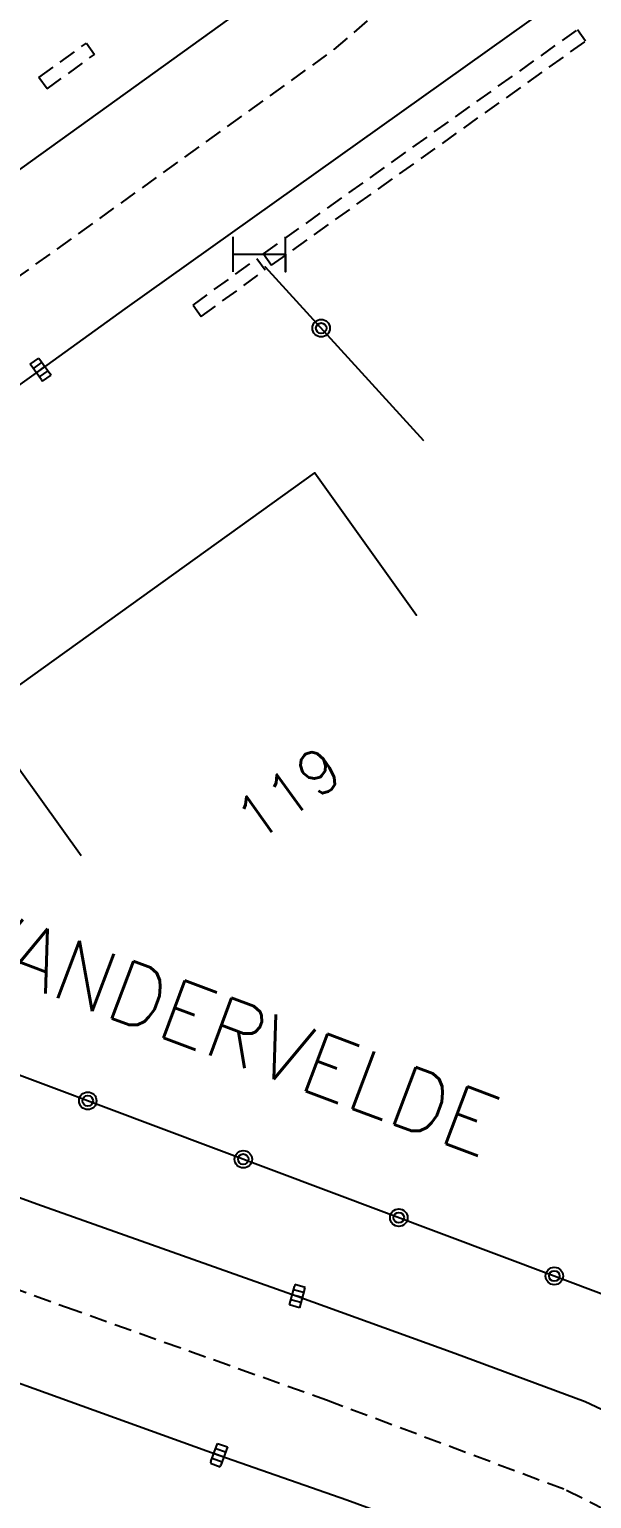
# Model space of a CAD drawing. Header units: millimetres. Extents: x 138000 to 139000, y 124000 to 124998.
# Drawn here: x 138078.25 to 138094.33, y 124695.6 to 124737.58 of the extents above; entities that cross this region are included whole.
import ezdxf
from ezdxf.enums import TextEntityAlignment as Align

# ---------------------------------------------------------------- set-up
doc = ezdxf.new("R2010")
doc.units = ezdxf.units.MM
doc.linetypes.add('DASHED', pattern=[0.75, 0.5, -0.25])
doc.layers.get('0').update_dxf_attribs({"linetype": 'CONTINUOUS'})
for name, color, linetype in [('W0001', 6, 'DASHED'), ('W0008', 7, 'CONTINUOUS'), ('W0100', 7, 'CONTINUOUS'), ('W0112', 1, 'DASHED'), ('W0322', 7, 'CONTINUOUS'), ('W0400', 7, 'CONTINUOUS'), ('W0989', 7, 'CONTINUOUS'), ('W0991', 7, 'CONTINUOUS'), ('W1474', 7, 'CONTINUOUS')]:
    doc.layers.add(name, color=color, linetype=linetype)
doc.styles.get("Standard").update_dxf_attribs({"font": 'romans.shx', "width": 0.85})

# ---------------------------------------------------------------- blocks, each defined once
blk = doc.blocks.new('T1474')
at = {"color": 0, "linetype": 'Continuous', "flags": 128}
for points in [[(-0.75, -0.5), (-0.75, 0.5)], [(0.75, 0), (0.749, -0.5), (0.75, 0.5)], [(-0.75, 0), (0.75, 0)]]:
    blk.add_lwpolyline(points, dxfattribs=at)
blk = doc.blocks.new('T400')
for p, q in [((-0.15, 0.3), (0.15, 0.3)), ((-0.15, -0.25), (-0.15, 0.3)), ((-0.15, 0.15), (0.15, 0.15)), ((-0.15, 0), (0.15, 0)), ((0.15, 0.3), (0.15, -0.25)), ((-0.15, -0.15), (0.15, -0.15)), ((-0.15, -0.25), (-0.15, -0.3)), ((-0.15, -0.3), (0.15, -0.3)), ((0.15, -0.3), (0.15, -0.25))]:
    blk.add_line(p, q)
blk = doc.blocks.new('t322o')
at = {"color": 0, "linetype": 'Continuous'}
for radius in [0.25, 0.15]:
    blk.add_circle((0, 0), radius, dxfattribs=at)

msp = doc.modelspace()

# ---------------------------------------------------------------- linework, layer by layer
at = {"layer": 'W0001'}
for points in [[(138052.338, 124710.742), (138054.984, 124713.841), (138056.852, 124715.34), (138074.176, 124727.804), (138086.972, 124737.004), (138089.342, 124739.052), (138091.741, 124741.614), (138093.576, 124744.06), (138097.296, 124757.384)], [(138000, 124729.581), (138031.782, 124718.165), (138038.278, 124715.826), (138047.916, 124712.346), (138056.76, 124709.139), (138064.986, 124706.237), (138079.282, 124701.084), (138086.744, 124698.424), (138093.612, 124695.848), (138098.185, 124693.524), (138101.514, 124691.212), (138104.78, 124687.983), (138107.676, 124683.211)]]:
    msp.add_lwpolyline(points, dxfattribs=at)
at = {"layer": 'W0008'}
for points in [[(138100.447, 124743.454), (138080.985, 124729.6), (138078.577, 124727.859), (138059.013, 124713.885), (138058.605, 124713.489), (138058.219, 124712.839), (138057.911, 124712.191), (138057.792, 124712.235), (138057.685, 124711.935), (138057.508, 124711.5), (138061.527, 124710.173), (138078.467, 124704.025), (138085.911, 124701.387), (138090.416, 124699.76), (138094.141, 124698.377), (138098.243, 124696.457), (138101.799, 124694.257)], [(138051.509, 124714.891), (138052.44, 124715.338), (138053.121, 124715.832), (138060.328, 124720.952), (138073.137, 124730.151), (138076.164, 124732.283), (138085.041, 124738.663)], [(138000, 124726.915), (138032.749, 124715.167), (138037.894, 124713.297), (138053.521, 124707.665), (138072.517, 124700.866), (138083.671, 124696.846), (138087.331, 124695.57), (138090.479, 124694.414), (138093.709, 124693.069), (138096.385, 124691.688), (138098.944, 124690.01), (138101.347, 124688.068), (138102.717, 124686.519), (138103.832, 124684.812), (138105.514, 124682.003)]]:
    msp.add_lwpolyline(points, dxfattribs=at)
at = {"layer": 'W0100'}
msp.add_lwpolyline([(138079.733, 124713.965), (138076.82, 124718.029), (138086.414, 124724.907), (138089.327, 124720.843), (138089.327, 124720.843), (138089.327, 124720.843), (138089.327, 124720.843), (138089.327, 124720.843), (138089.327, 124720.843), (138089.327, 124720.843), (138089.327, 124720.843), (138089.327, 124720.843), (138089.327, 124720.843), (138089.327, 124720.843), (138089.327, 124720.843), (138089.327, 124720.843), (138089.327, 124720.843), (138089.327, 124720.843), (138089.327, 124720.843), (138089.327, 124720.843), (138089.327, 124720.843), (138089.327, 124720.843), (138089.327, 124720.843), (138089.327, 124720.843), (138089.327, 124720.843), (138089.327, 124720.843), (138089.327, 124720.843), (138089.327, 124720.843), (138089.327, 124720.843), (138089.327, 124720.843), (138089.327, 124720.843), (138089.327, 124720.843), (138089.327, 124720.843), (138089.327, 124720.843), (138089.327, 124720.843), (138089.327, 124720.843), (138089.327, 124720.843), (138089.327, 124720.843), (138089.327, 124720.843), (138089.327, 124720.843), (138089.327, 124720.843), (138089.327, 124720.843), (138089.327, 124720.843), (138089.327, 124720.843), (138089.327, 124720.843), (138089.327, 124720.843), (138089.327, 124720.843), (138089.327, 124720.843), (138089.327, 124720.843), (138089.327, 124720.843), (138089.327, 124720.843), (138089.327, 124720.843), (138089.327, 124720.843), (138089.327, 124720.843), (138089.327, 124720.843), (138089.327, 124720.843), (138089.327, 124720.843), (138089.327, 124720.843), (138089.327, 124720.843), (138089.327, 124720.843), (138089.327, 124720.843), (138089.327, 124720.843), (138089.327, 124720.843), (138089.327, 124720.843), (138089.327, 124720.843), (138089.327, 124720.843), (138089.327, 124720.843), (138089.327, 124720.843), (138089.327, 124720.843), (138089.327, 124720.843), (138089.327, 124720.843), (138089.327, 124720.843), (138089.327, 124720.843), (138089.327, 124720.843), (138089.327, 124720.843), (138089.327, 124720.843), (138089.327, 124720.843), (138089.327, 124720.843), (138089.327, 124720.843), (138089.327, 124720.843), (138089.327, 124720.843), (138089.327, 124720.843), (138089.327, 124720.843), (138089.327, 124720.843), (138089.327, 124720.843), (138089.327, 124720.843), (138089.327, 124720.843), (138089.327, 124720.843), (138089.327, 124720.843), (138089.327, 124720.843), (138089.327, 124720.843), (138089.327, 124720.843), (138089.327, 124720.843), (138089.327, 124720.843), (138089.327, 124720.843), (138089.327, 124720.843), (138089.327, 124720.843), (138089.327, 124720.843), (138089.327, 124720.843), (138089.327, 124720.843), (138089.327, 124720.843), (138089.327, 124720.843), (138089.327, 124720.843), (138089.327, 124720.843), (138089.327, 124720.843), (138089.327, 124720.843), (138089.327, 124720.843), (138089.327, 124720.843), (138089.327, 124720.843), (138089.327, 124720.843), (138089.327, 124720.843), (138089.327, 124720.843), (138089.327, 124720.843), (138089.327, 124720.843), (138089.327, 124720.843), (138089.327, 124720.843), (138089.327, 124720.843), (138089.327, 124720.843), (138089.327, 124720.843), (138089.327, 124720.843)], dxfattribs=at)
at = {"layer": 'W0112'}
for points in [[(138084.943, 124731.168), (138093.927, 124737.57), (138093.927, 124737.57), (138093.927, 124737.57), (138093.927, 124737.57), (138093.927, 124737.57), (138093.927, 124737.57), (138093.927, 124737.57), (138093.927, 124737.57), (138093.927, 124737.57), (138093.927, 124737.57), (138093.927, 124737.57), (138093.927, 124737.57), (138093.927, 124737.57), (138093.927, 124737.57), (138093.927, 124737.57), (138093.927, 124737.57), (138093.927, 124737.57), (138093.927, 124737.57), (138093.927, 124737.57), (138093.927, 124737.57), (138093.927, 124737.57), (138093.927, 124737.57), (138093.927, 124737.57), (138093.927, 124737.57), (138093.927, 124737.57), (138093.927, 124737.57), (138093.927, 124737.57), (138093.927, 124737.57), (138093.927, 124737.57), (138093.927, 124737.57), (138093.927, 124737.57), (138093.927, 124737.57), (138093.927, 124737.57), (138093.927, 124737.57), (138093.927, 124737.57), (138093.927, 124737.57), (138093.927, 124737.57), (138093.927, 124737.57), (138093.927, 124737.57), (138093.927, 124737.57), (138093.927, 124737.57), (138093.927, 124737.57), (138093.927, 124737.57), (138093.927, 124737.57), (138093.927, 124737.57), (138093.927, 124737.57), (138093.927, 124737.57), (138093.927, 124737.57), (138093.927, 124737.57), (138093.927, 124737.57), (138093.927, 124737.57), (138093.927, 124737.57), (138093.927, 124737.57), (138093.927, 124737.57), (138093.927, 124737.57), (138093.927, 124737.57), (138093.927, 124737.57), (138093.927, 124737.57), (138093.927, 124737.57), (138093.927, 124737.57), (138093.927, 124737.57), (138093.927, 124737.57), (138093.927, 124737.57), (138093.927, 124737.57), (138093.927, 124737.57), (138093.927, 124737.57), (138093.927, 124737.57), (138093.927, 124737.57), (138093.927, 124737.57), (138093.927, 124737.57), (138093.927, 124737.57), (138093.927, 124737.57), (138093.927, 124737.57), (138093.927, 124737.57), (138093.927, 124737.57), (138093.927, 124737.57), (138093.927, 124737.57), (138093.927, 124737.57), (138093.927, 124737.57), (138093.927, 124737.57), (138093.927, 124737.57), (138093.927, 124737.57), (138093.927, 124737.57), (138093.927, 124737.57), (138093.927, 124737.57), (138093.927, 124737.57), (138093.927, 124737.57), (138093.927, 124737.57), (138093.927, 124737.57), (138093.927, 124737.57), (138093.927, 124737.57), (138093.927, 124737.57), (138093.927, 124737.57), (138093.927, 124737.57), (138093.927, 124737.57), (138093.927, 124737.57), (138093.927, 124737.57), (138093.927, 124737.57), (138093.927, 124737.57), (138093.927, 124737.57), (138093.927, 124737.57), (138093.927, 124737.57), (138093.927, 124737.57), (138093.927, 124737.57), (138093.927, 124737.57), (138093.927, 124737.57), (138093.927, 124737.57), (138093.927, 124737.57), (138093.927, 124737.57), (138093.927, 124737.57), (138093.927, 124737.57), (138093.927, 124737.57), (138093.927, 124737.57), (138093.927, 124737.57), (138093.927, 124737.57), (138093.927, 124737.57), (138093.927, 124737.57), (138093.927, 124737.57), (138093.927, 124737.57)], [(138084.943, 124731.168), (138085.176, 124730.842), (138094.159, 124737.244), (138093.927, 124737.57), (138093.927, 124737.57), (138093.927, 124737.57), (138093.927, 124737.57), (138093.927, 124737.57), (138093.927, 124737.57), (138093.927, 124737.57), (138093.927, 124737.57), (138093.927, 124737.57), (138093.927, 124737.57), (138093.927, 124737.57), (138093.927, 124737.57), (138093.927, 124737.57), (138093.927, 124737.57), (138093.927, 124737.57), (138093.927, 124737.57), (138093.927, 124737.57), (138093.927, 124737.57), (138093.927, 124737.57), (138093.927, 124737.57), (138093.927, 124737.57), (138093.927, 124737.57), (138093.927, 124737.57), (138093.927, 124737.57), (138093.927, 124737.57), (138093.927, 124737.57), (138093.927, 124737.57), (138093.927, 124737.57), (138093.927, 124737.57), (138093.927, 124737.57), (138093.927, 124737.57), (138093.927, 124737.57), (138093.927, 124737.57), (138093.927, 124737.57), (138093.927, 124737.57), (138093.927, 124737.57), (138093.927, 124737.57), (138093.927, 124737.57), (138093.927, 124737.57), (138093.927, 124737.57), (138093.927, 124737.57), (138093.927, 124737.57), (138093.927, 124737.57), (138093.927, 124737.57), (138093.927, 124737.57), (138093.927, 124737.57), (138093.927, 124737.57), (138093.927, 124737.57), (138093.927, 124737.57), (138093.927, 124737.57), (138093.927, 124737.57), (138093.927, 124737.57), (138093.927, 124737.57), (138093.927, 124737.57), (138093.927, 124737.57), (138093.927, 124737.57), (138093.927, 124737.57), (138093.927, 124737.57), (138093.927, 124737.57), (138093.927, 124737.57), (138093.927, 124737.57), (138093.927, 124737.57), (138093.927, 124737.57), (138093.927, 124737.57), (138093.927, 124737.57), (138093.927, 124737.57), (138093.927, 124737.57), (138093.927, 124737.57), (138093.927, 124737.57), (138093.927, 124737.57), (138093.927, 124737.57), (138093.927, 124737.57), (138093.927, 124737.57), (138093.927, 124737.57), (138093.927, 124737.57), (138093.927, 124737.57), (138093.927, 124737.57), (138093.927, 124737.57), (138093.927, 124737.57), (138093.927, 124737.57), (138093.927, 124737.57), (138093.927, 124737.57), (138093.927, 124737.57), (138093.927, 124737.57), (138093.927, 124737.57), (138093.927, 124737.57), (138093.927, 124737.57), (138093.927, 124737.57), (138093.927, 124737.57), (138093.927, 124737.57), (138093.927, 124737.57), (138093.927, 124737.57), (138093.927, 124737.57), (138093.927, 124737.57), (138093.927, 124737.57), (138093.927, 124737.57), (138093.927, 124737.57), (138093.927, 124737.57), (138093.927, 124737.57), (138093.927, 124737.57), (138093.927, 124737.57), (138093.927, 124737.57), (138093.927, 124737.57), (138093.927, 124737.57), (138093.927, 124737.57), (138093.927, 124737.57), (138093.927, 124737.57), (138093.927, 124737.57), (138093.927, 124737.57), (138093.927, 124737.57), (138093.927, 124737.57), (138093.927, 124737.57), (138093.927, 124737.57), (138093.927, 124737.57), (138093.927, 124737.57), (138093.927, 124737.57), (138093.927, 124737.57)], [(138078.759, 124735.885), (138078.525, 124736.21), (138079.883, 124737.191), (138080.117, 124736.867), (138080.117, 124736.867), (138080.117, 124736.867), (138080.117, 124736.867), (138080.117, 124736.867), (138080.117, 124736.867), (138080.117, 124736.867), (138080.117, 124736.867), (138080.117, 124736.867), (138080.117, 124736.867), (138080.117, 124736.867), (138080.117, 124736.867), (138080.117, 124736.867), (138080.117, 124736.867), (138080.117, 124736.867), (138080.117, 124736.867), (138080.117, 124736.867), (138080.117, 124736.867), (138080.117, 124736.867), (138080.117, 124736.867), (138080.117, 124736.867), (138080.117, 124736.867), (138080.117, 124736.867), (138080.117, 124736.867), (138080.117, 124736.867), (138080.117, 124736.867), (138080.117, 124736.867), (138080.117, 124736.867), (138080.117, 124736.867), (138080.117, 124736.867), (138080.117, 124736.867), (138080.117, 124736.867), (138080.117, 124736.867), (138080.117, 124736.867), (138080.117, 124736.867), (138080.117, 124736.867), (138080.117, 124736.867), (138080.117, 124736.867), (138080.117, 124736.867), (138080.117, 124736.867), (138080.117, 124736.867), (138080.117, 124736.867), (138080.117, 124736.867), (138080.117, 124736.867), (138080.117, 124736.867), (138080.117, 124736.867), (138080.117, 124736.867), (138080.117, 124736.867), (138080.117, 124736.867), (138080.117, 124736.867), (138080.117, 124736.867), (138080.117, 124736.867), (138080.117, 124736.867), (138080.117, 124736.867), (138080.117, 124736.867), (138080.117, 124736.867), (138080.117, 124736.867), (138080.117, 124736.867), (138080.117, 124736.867), (138080.117, 124736.867), (138080.117, 124736.867), (138080.117, 124736.867), (138080.117, 124736.867), (138080.117, 124736.867), (138080.117, 124736.867), (138080.117, 124736.867), (138080.117, 124736.867), (138080.117, 124736.867), (138080.117, 124736.867), (138080.117, 124736.867), (138080.117, 124736.867), (138080.117, 124736.867), (138080.117, 124736.867), (138080.117, 124736.867), (138080.117, 124736.867), (138080.117, 124736.867), (138080.117, 124736.867), (138080.117, 124736.867), (138080.117, 124736.867), (138080.117, 124736.867), (138080.117, 124736.867), (138080.117, 124736.867), (138080.117, 124736.867), (138080.117, 124736.867), (138080.117, 124736.867), (138080.117, 124736.867), (138080.117, 124736.867), (138080.117, 124736.867), (138080.117, 124736.867), (138080.117, 124736.867), (138080.117, 124736.867), (138080.117, 124736.867), (138080.117, 124736.867), (138080.117, 124736.867), (138080.117, 124736.867), (138080.117, 124736.867), (138080.117, 124736.867), (138080.117, 124736.867), (138080.117, 124736.867), (138080.117, 124736.867), (138080.117, 124736.867), (138080.117, 124736.867), (138080.117, 124736.867), (138080.117, 124736.867), (138080.117, 124736.867), (138080.117, 124736.867), (138080.117, 124736.867), (138080.117, 124736.867), (138080.117, 124736.867), (138080.117, 124736.867), (138080.117, 124736.867), (138080.117, 124736.867), (138080.117, 124736.867), (138080.117, 124736.867), (138080.117, 124736.867), (138080.117, 124736.867), (138080.117, 124736.867)], [(138078.759, 124735.885), (138080.117, 124736.867), (138080.117, 124736.867), (138080.117, 124736.867), (138080.117, 124736.867), (138080.117, 124736.867), (138080.117, 124736.867), (138080.117, 124736.867), (138080.117, 124736.867), (138080.117, 124736.867), (138080.117, 124736.867), (138080.117, 124736.867), (138080.117, 124736.867), (138080.117, 124736.867), (138080.117, 124736.867), (138080.117, 124736.867), (138080.117, 124736.867), (138080.117, 124736.867), (138080.117, 124736.867), (138080.117, 124736.867), (138080.117, 124736.867), (138080.117, 124736.867), (138080.117, 124736.867), (138080.117, 124736.867), (138080.117, 124736.867), (138080.117, 124736.867), (138080.117, 124736.867), (138080.117, 124736.867), (138080.117, 124736.867), (138080.117, 124736.867), (138080.117, 124736.867), (138080.117, 124736.867), (138080.117, 124736.867), (138080.117, 124736.867), (138080.117, 124736.867), (138080.117, 124736.867), (138080.117, 124736.867), (138080.117, 124736.867), (138080.117, 124736.867), (138080.117, 124736.867), (138080.117, 124736.867), (138080.117, 124736.867), (138080.117, 124736.867), (138080.117, 124736.867), (138080.117, 124736.867), (138080.117, 124736.867), (138080.117, 124736.867), (138080.117, 124736.867), (138080.117, 124736.867), (138080.117, 124736.867), (138080.117, 124736.867), (138080.117, 124736.867), (138080.117, 124736.867), (138080.117, 124736.867), (138080.117, 124736.867), (138080.117, 124736.867), (138080.117, 124736.867), (138080.117, 124736.867), (138080.117, 124736.867), (138080.117, 124736.867), (138080.117, 124736.867), (138080.117, 124736.867), (138080.117, 124736.867), (138080.117, 124736.867), (138080.117, 124736.867), (138080.117, 124736.867), (138080.117, 124736.867), (138080.117, 124736.867), (138080.117, 124736.867), (138080.117, 124736.867), (138080.117, 124736.867), (138080.117, 124736.867), (138080.117, 124736.867), (138080.117, 124736.867), (138080.117, 124736.867), (138080.117, 124736.867), (138080.117, 124736.867), (138080.117, 124736.867), (138080.117, 124736.867), (138080.117, 124736.867), (138080.117, 124736.867), (138080.117, 124736.867), (138080.117, 124736.867), (138080.117, 124736.867), (138080.117, 124736.867), (138080.117, 124736.867), (138080.117, 124736.867), (138080.117, 124736.867), (138080.117, 124736.867), (138080.117, 124736.867), (138080.117, 124736.867), (138080.117, 124736.867), (138080.117, 124736.867), (138080.117, 124736.867), (138080.117, 124736.867), (138080.117, 124736.867), (138080.117, 124736.867), (138080.117, 124736.867), (138080.117, 124736.867), (138080.117, 124736.867), (138080.117, 124736.867), (138080.117, 124736.867), (138080.117, 124736.867), (138080.117, 124736.867), (138080.117, 124736.867), (138080.117, 124736.867), (138080.117, 124736.867), (138080.117, 124736.867), (138080.117, 124736.867), (138080.117, 124736.867), (138080.117, 124736.867), (138080.117, 124736.867), (138080.117, 124736.867), (138080.117, 124736.867), (138080.117, 124736.867), (138080.117, 124736.867), (138080.117, 124736.867), (138080.117, 124736.867), (138080.117, 124736.867), (138080.117, 124736.867)], [(138082.933, 124729.706), (138084.758, 124731.027), (138084.758, 124731.027), (138084.758, 124731.027), (138084.758, 124731.027), (138084.758, 124731.027), (138084.758, 124731.027), (138084.758, 124731.027), (138084.758, 124731.027), (138084.758, 124731.027), (138084.758, 124731.027), (138084.758, 124731.027), (138084.758, 124731.027), (138084.758, 124731.027), (138084.758, 124731.027), (138084.758, 124731.027), (138084.758, 124731.027), (138084.758, 124731.027), (138084.758, 124731.027), (138084.758, 124731.027), (138084.758, 124731.027), (138084.758, 124731.027), (138084.758, 124731.027), (138084.758, 124731.027), (138084.758, 124731.027), (138084.758, 124731.027), (138084.758, 124731.027), (138084.758, 124731.027), (138084.758, 124731.027), (138084.758, 124731.027), (138084.758, 124731.027), (138084.758, 124731.027), (138084.758, 124731.027), (138084.758, 124731.027), (138084.758, 124731.027), (138084.758, 124731.027), (138084.758, 124731.027), (138084.758, 124731.027), (138084.758, 124731.027), (138084.758, 124731.027), (138084.758, 124731.027), (138084.758, 124731.027), (138084.758, 124731.027), (138084.758, 124731.027), (138084.758, 124731.027), (138084.758, 124731.027), (138084.758, 124731.027), (138084.758, 124731.027), (138084.758, 124731.027), (138084.758, 124731.027), (138084.758, 124731.027), (138084.758, 124731.027), (138084.758, 124731.027), (138084.758, 124731.027), (138084.758, 124731.027), (138084.758, 124731.027), (138084.758, 124731.027), (138084.758, 124731.027), (138084.758, 124731.027), (138084.758, 124731.027), (138084.758, 124731.027), (138084.758, 124731.027), (138084.758, 124731.027), (138084.758, 124731.027), (138084.758, 124731.027), (138084.758, 124731.027), (138084.758, 124731.027), (138084.758, 124731.027), (138084.758, 124731.027), (138084.758, 124731.027), (138084.758, 124731.027), (138084.758, 124731.027), (138084.758, 124731.027), (138084.758, 124731.027), (138084.758, 124731.027), (138084.758, 124731.027), (138084.758, 124731.027), (138084.758, 124731.027), (138084.758, 124731.027), (138084.758, 124731.027), (138084.758, 124731.027), (138084.758, 124731.027), (138084.758, 124731.027), (138084.758, 124731.027), (138084.758, 124731.027), (138084.758, 124731.027), (138084.758, 124731.027), (138084.758, 124731.027), (138084.758, 124731.027), (138084.758, 124731.027), (138084.758, 124731.027), (138084.758, 124731.027), (138084.758, 124731.027), (138084.758, 124731.027), (138084.758, 124731.027), (138084.758, 124731.027), (138084.758, 124731.027), (138084.758, 124731.027), (138084.758, 124731.027), (138084.758, 124731.027), (138084.758, 124731.027), (138084.758, 124731.027), (138084.758, 124731.027), (138084.758, 124731.027), (138084.758, 124731.027), (138084.758, 124731.027), (138084.758, 124731.027), (138084.758, 124731.027), (138084.758, 124731.027), (138084.758, 124731.027), (138084.758, 124731.027), (138084.758, 124731.027), (138084.758, 124731.027), (138084.758, 124731.027), (138084.758, 124731.027), (138084.758, 124731.027), (138084.758, 124731.027), (138084.758, 124731.027), (138084.758, 124731.027), (138084.758, 124731.027)], [(138082.933, 124729.706), (138083.168, 124729.382), (138084.993, 124730.703), (138084.758, 124731.027), (138084.758, 124731.027), (138084.758, 124731.027), (138084.758, 124731.027), (138084.758, 124731.027), (138084.758, 124731.027), (138084.758, 124731.027), (138084.758, 124731.027), (138084.758, 124731.027), (138084.758, 124731.027), (138084.758, 124731.027), (138084.758, 124731.027), (138084.758, 124731.027), (138084.758, 124731.027), (138084.758, 124731.027), (138084.758, 124731.027), (138084.758, 124731.027), (138084.758, 124731.027), (138084.758, 124731.027), (138084.758, 124731.027), (138084.758, 124731.027), (138084.758, 124731.027), (138084.758, 124731.027), (138084.758, 124731.027), (138084.758, 124731.027), (138084.758, 124731.027), (138084.758, 124731.027), (138084.758, 124731.027), (138084.758, 124731.027), (138084.758, 124731.027), (138084.758, 124731.027), (138084.758, 124731.027), (138084.758, 124731.027), (138084.758, 124731.027), (138084.758, 124731.027), (138084.758, 124731.027), (138084.758, 124731.027), (138084.758, 124731.027), (138084.758, 124731.027), (138084.758, 124731.027), (138084.758, 124731.027), (138084.758, 124731.027), (138084.758, 124731.027), (138084.758, 124731.027), (138084.758, 124731.027), (138084.758, 124731.027), (138084.758, 124731.027), (138084.758, 124731.027), (138084.758, 124731.027), (138084.758, 124731.027), (138084.758, 124731.027), (138084.758, 124731.027), (138084.758, 124731.027), (138084.758, 124731.027), (138084.758, 124731.027), (138084.758, 124731.027), (138084.758, 124731.027), (138084.758, 124731.027), (138084.758, 124731.027), (138084.758, 124731.027), (138084.758, 124731.027), (138084.758, 124731.027), (138084.758, 124731.027), (138084.758, 124731.027), (138084.758, 124731.027), (138084.758, 124731.027), (138084.758, 124731.027), (138084.758, 124731.027), (138084.758, 124731.027), (138084.758, 124731.027), (138084.758, 124731.027), (138084.758, 124731.027), (138084.758, 124731.027), (138084.758, 124731.027), (138084.758, 124731.027), (138084.758, 124731.027), (138084.758, 124731.027), (138084.758, 124731.027), (138084.758, 124731.027), (138084.758, 124731.027), (138084.758, 124731.027), (138084.758, 124731.027), (138084.758, 124731.027), (138084.758, 124731.027), (138084.758, 124731.027), (138084.758, 124731.027), (138084.758, 124731.027), (138084.758, 124731.027), (138084.758, 124731.027), (138084.758, 124731.027), (138084.758, 124731.027), (138084.758, 124731.027), (138084.758, 124731.027), (138084.758, 124731.027), (138084.758, 124731.027), (138084.758, 124731.027), (138084.758, 124731.027), (138084.758, 124731.027), (138084.758, 124731.027), (138084.758, 124731.027), (138084.758, 124731.027), (138084.758, 124731.027), (138084.758, 124731.027), (138084.758, 124731.027), (138084.758, 124731.027), (138084.758, 124731.027), (138084.758, 124731.027), (138084.758, 124731.027), (138084.758, 124731.027), (138084.758, 124731.027), (138084.758, 124731.027), (138084.758, 124731.027), (138084.758, 124731.027), (138084.758, 124731.027), (138084.758, 124731.027), (138084.758, 124731.027), (138084.758, 124731.027)]]:
    msp.add_lwpolyline(points, dxfattribs=at)
at = {"layer": 'W0322'}
for points in [[(138084.997, 124730.797), (138084.997, 124730.797), (138084.997, 124730.797), (138084.997, 124730.797), (138084.997, 124730.797), (138084.997, 124730.797), (138084.997, 124730.797), (138084.997, 124730.797), (138084.997, 124730.797), (138084.997, 124730.797), (138084.997, 124730.797), (138084.997, 124730.797), (138084.997, 124730.797), (138084.997, 124730.797), (138084.997, 124730.797), (138084.997, 124730.797), (138084.997, 124730.797), (138084.997, 124730.797), (138084.997, 124730.797), (138084.997, 124730.797), (138084.997, 124730.797), (138084.997, 124730.797), (138084.997, 124730.797), (138084.997, 124730.797), (138084.997, 124730.797), (138084.997, 124730.797), (138084.997, 124730.797), (138084.997, 124730.797), (138084.997, 124730.797), (138084.997, 124730.797), (138084.997, 124730.797), (138084.997, 124730.797), (138084.997, 124730.797), (138084.997, 124730.797), (138084.997, 124730.797), (138084.997, 124730.797), (138084.997, 124730.797), (138084.997, 124730.797), (138084.997, 124730.797), (138084.997, 124730.797), (138084.997, 124730.797), (138084.997, 124730.797), (138084.997, 124730.797), (138084.997, 124730.797), (138084.997, 124730.797), (138084.997, 124730.797), (138084.997, 124730.797), (138084.997, 124730.797), (138084.997, 124730.797), (138084.997, 124730.797), (138084.997, 124730.797), (138084.997, 124730.797), (138084.997, 124730.797), (138084.997, 124730.797), (138084.997, 124730.797), (138084.997, 124730.797), (138084.997, 124730.797), (138084.997, 124730.797), (138084.997, 124730.797), (138084.997, 124730.797), (138084.997, 124730.797), (138084.997, 124730.797), (138084.997, 124730.797), (138084.997, 124730.797), (138084.997, 124730.797), (138084.997, 124730.797), (138084.997, 124730.797), (138084.997, 124730.797), (138084.997, 124730.797), (138084.997, 124730.797), (138084.997, 124730.797), (138084.997, 124730.797), (138084.997, 124730.797), (138084.997, 124730.797), (138084.997, 124730.797), (138084.997, 124730.797), (138084.997, 124730.797), (138084.997, 124730.797), (138084.997, 124730.797), (138084.997, 124730.797), (138084.997, 124730.797), (138084.997, 124730.797), (138084.997, 124730.797), (138084.997, 124730.797), (138084.997, 124730.797), (138084.997, 124730.797), (138084.997, 124730.797), (138084.997, 124730.797), (138084.997, 124730.797), (138084.997, 124730.797), (138084.997, 124730.797), (138084.997, 124730.797), (138084.997, 124730.797), (138084.997, 124730.797), (138084.997, 124730.797), (138084.997, 124730.797), (138084.997, 124730.797), (138084.997, 124730.797), (138084.997, 124730.797), (138084.997, 124730.797), (138084.997, 124730.797)], [(138084.997, 124730.797), (138084.997, 124730.797), (138084.997, 124730.797), (138084.997, 124730.797), (138084.997, 124730.797), (138084.997, 124730.797), (138084.997, 124730.797), (138084.997, 124730.797), (138084.997, 124730.797), (138084.997, 124730.797), (138084.997, 124730.797), (138084.997, 124730.797), (138084.997, 124730.797), (138084.997, 124730.797), (138084.997, 124730.797), (138084.997, 124730.797), (138084.997, 124730.797), (138084.997, 124730.797), (138084.997, 124730.797), (138089.522, 124725.839)], [(138113.931, 124686.707), (138111.995, 124687.47), (138110.067, 124688.844), (138105.96, 124693.511), (138102.801, 124696.462), (138098.056, 124700.163), (138061.106, 124714.029)]]:
    msp.add_lwpolyline(points, dxfattribs=at)

# ---------------------------------------------------------------- block references
for p, rotation in [((138086.598, 124729.043), 312.3855901963553), ((138079.922, 124706.968), 159.4305583292586), ((138084.369, 124705.299), 159.4305583292586), ((138088.816, 124703.63), 159.4305583292586), ((138093.263, 124701.962), 159.4305583292586)]:
    msp.add_blockref('t322o', p, dxfattribs=dict(at, rotation=rotation))
at = {"layer": 'W0400'}
for p, rotation in [((138078.577, 124727.859), 35.86372825063333), ((138085.911, 124701.387), 164.7112504382455), ((138083.671, 124696.846), 340.1824172185384)]:
    msp.add_blockref('T400', p, dxfattribs=dict(at, rotation=rotation))
at = {"layer": 'W1474'}
msp.add_blockref('T1474', (138084.829, 124731.158), dxfattribs=at)

# ---------------------------------------------------------------- texts
at = {"layer": 'W0989'}
msp.add_text('CITE VANDERVELDE', height=1.75, rotation=339.4408, dxfattribs=at).set_placement((138081.235, 124710.022), align=Align.MIDDLE)
at = {"layer": 'W0991'}
msp.add_text('119', height=1.25, rotation=35.6398, dxfattribs=at).set_placement((138085.653, 124715.748), align=Align.MIDDLE)

doc.saveas('drawing.dxf')
